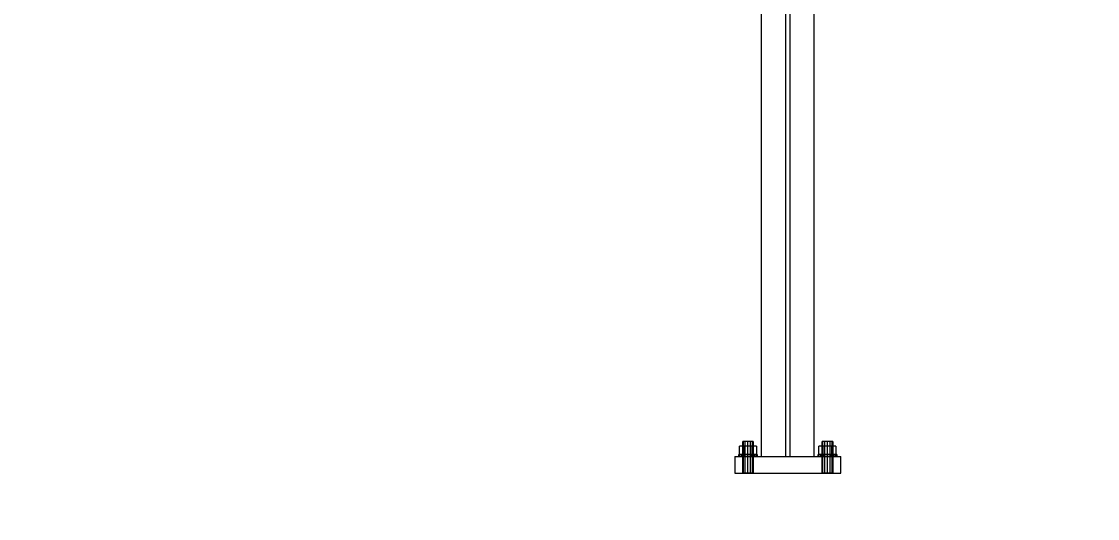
# Model space of a CAD drawing. Header units: millimetres. Extents: x -1970 to 59977, y -65068 to 6837.
# Drawn here: x 18636 to 20262, y -68 to 682 of the extents above; entities that cross this region are included whole.
import ezdxf

# ---------------------------------------------------------------- set-up
doc = ezdxf.new("R2010")
doc.units = ezdxf.units.MM
doc.layers.add('COTAS_P', color=1, linetype='Continuous', lineweight=0)
doc.layers.add('lateral_C02', color=7, linetype='Continuous', lineweight=0)
doc.dimstyles.new('R19_100', dxfattribs={"dimtxt": 250, "dimasz": 150, "dimexe": 150, "dimexo": 80, "dimgap": 100, "dimtad": 1, "dimtih": 1, "dimtoh": 1, "dimdsep": 46, "dimcen": 0.09, "dimadec": 0, "dimazin": 0, "dimtfac": 1, "dimtdec": 4, "dimtofl": 0, "dimtmove": 0, "dimatfit": 3, "dimfxl": 1, "dimtolj": 1, "dimtzin": 0, "dimarcsym": 0})

# ---------------------------------------------------------------- blocks, each defined once
blk = doc.blocks.new('*D3')
at = {"layer": 'COTAS_P', "color": 0, "lineweight": -2, "transparency": 16777216}
for p, q in [((25334.8, 3271.6), (25051.3, 4199.2)), ((16158.2, 1324.5), (24951.7, 4011.9)), ((16254.4, 496.5), (15970.9, 1424.2))]:
    blk.add_line(p, q, dxfattribs=at)
at = {"layer": 'COTAS_P', "color": 0, "transparency": 16777216}
for points in [[(24944.4, 4035.8), (24959, 3988), (25095.1, 4055.8)], [(16150.9, 1348.5), (16165.5, 1300.6), (16014.7, 1280.7)]]:
    blk.add_solid(points, dxfattribs=at)
at = {"layer": 'Defpoints', "color": 0, "transparency": 16777216}
for p in [(25095.1, 4055.8), (25358.2, 3195.1), (16277.8, 420)]:
    blk.add_point(p, dxfattribs=at)
blk = doc.blocks.new('*D24')
at = {"layer": 'COTAS_P', "color": 0, "lineweight": -2, "transparency": 16777216}
for p, q in [((112.7, -80), (112.7, -2650)), ((59977.3, -80), (59977.3, -2650)), ((262.7, -2500), (59827.3, -2500))]:
    blk.add_line(p, q, dxfattribs=at)
at = {"layer": 'COTAS_P', "color": 0, "transparency": 16777216}
for points in [[(262.7, -2475), (262.7, -2525), (112.7, -2500)], [(59827.3, -2475), (59827.3, -2525), (59977.3, -2500)]]:
    blk.add_solid(points, dxfattribs=at)
at = {"layer": 'Defpoints', "color": 0, "transparency": 16777216}
for p in [(112.7, 0), (59977.3, 0), (59977.3, -2500)]:
    blk.add_point(p, dxfattribs=at)

msp = doc.modelspace()

# ---------------------------------------------------------------- linework, layer by layer
at = {"layer": 'lateral_C02'}
for p, q in [((19753.645, 1138.747), (19753.645, 25)), ((19790.145, 1138.747), (19790.145, 25)), ((19797.145, 25), (19797.145, 1138.747)), ((19833.645, 25), (19833.645, 1138.747)), ((19727.245, 40.8), (19720.845, 40.8)), ((19720.845, 28), (19720.845, 40.8)), ((19726.717, 48), (19725.645, 48)), ((19725.645, 0), (19725.645, 48)), ((19729.645, 48), (19726.717, 48)), ((19726.717, 0), (19726.717, 48)), ((19740.045, 40.8), (19727.245, 40.8)), ((19727.245, 28), (19727.245, 40.8)), ((19733.645, 48), (19729.645, 48)), ((19729.645, 0), (19729.645, 48)), ((19737.645, 48), (19733.645, 48)), ((19733.645, 0), (19733.645, 48)), ((19740.573, 48), (19737.645, 48)), ((19737.645, 0), (19737.645, 48)), ((19746.445, 40.8), (19740.045, 40.8)), ((19740.045, 28), (19740.045, 40.8)), ((19741.645, 48), (19740.573, 48)), ((19740.573, 0), (19740.573, 48)), ((19741.645, 48), (19741.645, 0)), ((19746.445, 40.8), (19746.445, 28)), ((19847.245, 40.8), (19840.845, 40.8)), ((19840.845, 28), (19840.845, 40.8)), ((19846.717, 48), (19845.645, 48)), ((19845.645, 0), (19845.645, 48)), ((19849.645, 48), (19846.717, 48)), ((19846.717, 0), (19846.717, 48)), ((19860.045, 40.8), (19847.245, 40.8)), ((19847.245, 28), (19847.245, 40.8)), ((19853.645, 48), (19849.645, 48)), ((19849.645, 0), (19849.645, 48)), ((19857.645, 48), (19853.645, 48)), ((19853.645, 0), (19853.645, 48)), ((19860.573, 48), (19857.645, 48)), ((19857.645, 0), (19857.645, 48)), ((19866.445, 40.8), (19860.045, 40.8)), ((19860.045, 28), (19860.045, 40.8)), ((19861.645, 48), (19860.573, 48)), ((19860.573, 0), (19860.573, 48)), ((19861.645, 48), (19861.645, 0)), ((19866.445, 40.8), (19866.445, 28)), ((19713.645, 25), (19873.645, 25)), ((19713.645, 25), (19713.645, 0)), ((19720.711, 28), (19719.645, 28)), ((19719.645, 25), (19719.645, 28)), ((19720.711, 25), (19719.645, 25)), ((19723.746, 28), (19720.711, 28)), ((19720.711, 25), (19720.711, 28)), ((19723.746, 25), (19720.711, 25)), ((19727.245, 28), (19720.845, 28)), ((19728.287, 28), (19723.746, 28)), ((19723.746, 25), (19723.746, 28)), ((19728.287, 25), (19723.746, 25)), ((19740.045, 28), (19727.245, 28)), ((19733.645, 28), (19728.287, 28)), ((19728.287, 25), (19728.287, 28)), ((19733.645, 25), (19728.287, 25)), ((19739.003, 28), (19733.645, 28)), ((19733.645, 25), (19733.645, 28)), ((19739.003, 25), (19733.645, 25)), ((19743.544, 28), (19739.003, 28)), ((19739.003, 25), (19739.003, 28)), ((19743.544, 25), (19739.003, 25)), ((19740.045, 28), (19746.445, 28)), ((19746.579, 28), (19743.544, 28)), ((19743.544, 25), (19743.544, 28)), ((19746.579, 25), (19743.544, 25)), ((19747.645, 28), (19746.579, 28)), ((19746.579, 25), (19746.579, 28)), ((19746.579, 25), (19747.645, 25)), ((19747.645, 28), (19747.645, 25)), ((19753.645, 25), (19833.645, 25)), ((19790.145, 25), (19797.145, 25)), ((19840.711, 28), (19839.645, 28)), ((19839.645, 25), (19839.645, 28)), ((19840.711, 25), (19839.645, 25)), ((19843.746, 28), (19840.711, 28)), ((19840.711, 25), (19840.711, 28)), ((19843.746, 25), (19840.711, 25)), ((19847.245, 28), (19840.845, 28)), ((19848.287, 28), (19843.746, 28)), ((19843.746, 25), (19843.746, 28)), ((19848.287, 25), (19843.746, 25)), ((19860.045, 28), (19847.245, 28)), ((19853.645, 28), (19848.287, 28)), ((19848.287, 25), (19848.287, 28)), ((19853.645, 25), (19848.287, 25)), ((19859.003, 28), (19853.645, 28)), ((19853.645, 25), (19853.645, 28)), ((19859.003, 25), (19853.645, 25)), ((19863.544, 28), (19859.003, 28)), ((19859.003, 25), (19859.003, 28)), ((19863.544, 25), (19859.003, 25)), ((19860.045, 28), (19866.445, 28)), ((19866.579, 28), (19863.544, 28)), ((19863.544, 25), (19863.544, 28)), ((19866.579, 25), (19863.544, 25)), ((19867.645, 28), (19866.579, 28)), ((19866.579, 25), (19866.579, 28)), ((19866.579, 25), (19867.645, 25)), ((19867.645, 28), (19867.645, 25)), ((19873.645, 0), (19873.645, 25)), ((19713.645, 0), (19873.645, 0)), ((19726.717, 0), (19725.645, 0)), ((19729.645, 0), (19726.717, 0)), ((19733.645, 0), (19729.645, 0)), ((19737.645, 0), (19733.645, 0)), ((19740.573, 0), (19737.645, 0)), ((19740.573, 0), (19741.645, 0)), ((19846.717, 0), (19845.645, 0)), ((19849.645, 0), (19846.717, 0)), ((19853.645, 0), (19849.645, 0)), ((19857.645, 0), (19853.645, 0)), ((19860.573, 0), (19857.645, 0)), ((19860.573, 0), (19861.645, 0))]:
    msp.add_line(p, q, dxfattribs=at)

# ---------------------------------------------------------------- dimensions: what is measured, and where the dimension line sits
at = {"layer": 'COTAS_P'}
for p1, p2, distance, picture, middle in [((16277.765, 420), (25358.187, 3195.061), 900, '*D3', (20554.937, 2668.234)), ((112.7, 0), (59977.253, 0), -2500, '*D24', (30044.976, -2500))]:
    dim = msp.add_aligned_dim(p1=p1, p2=p2, distance=distance, text='<> P', dimstyle='R19_100', dxfattribs=at)
    dim.commit()
    dim.dimension.update_dxf_attribs({"geometry": picture, "text_midpoint": middle})

doc.saveas('drawing.dxf')
